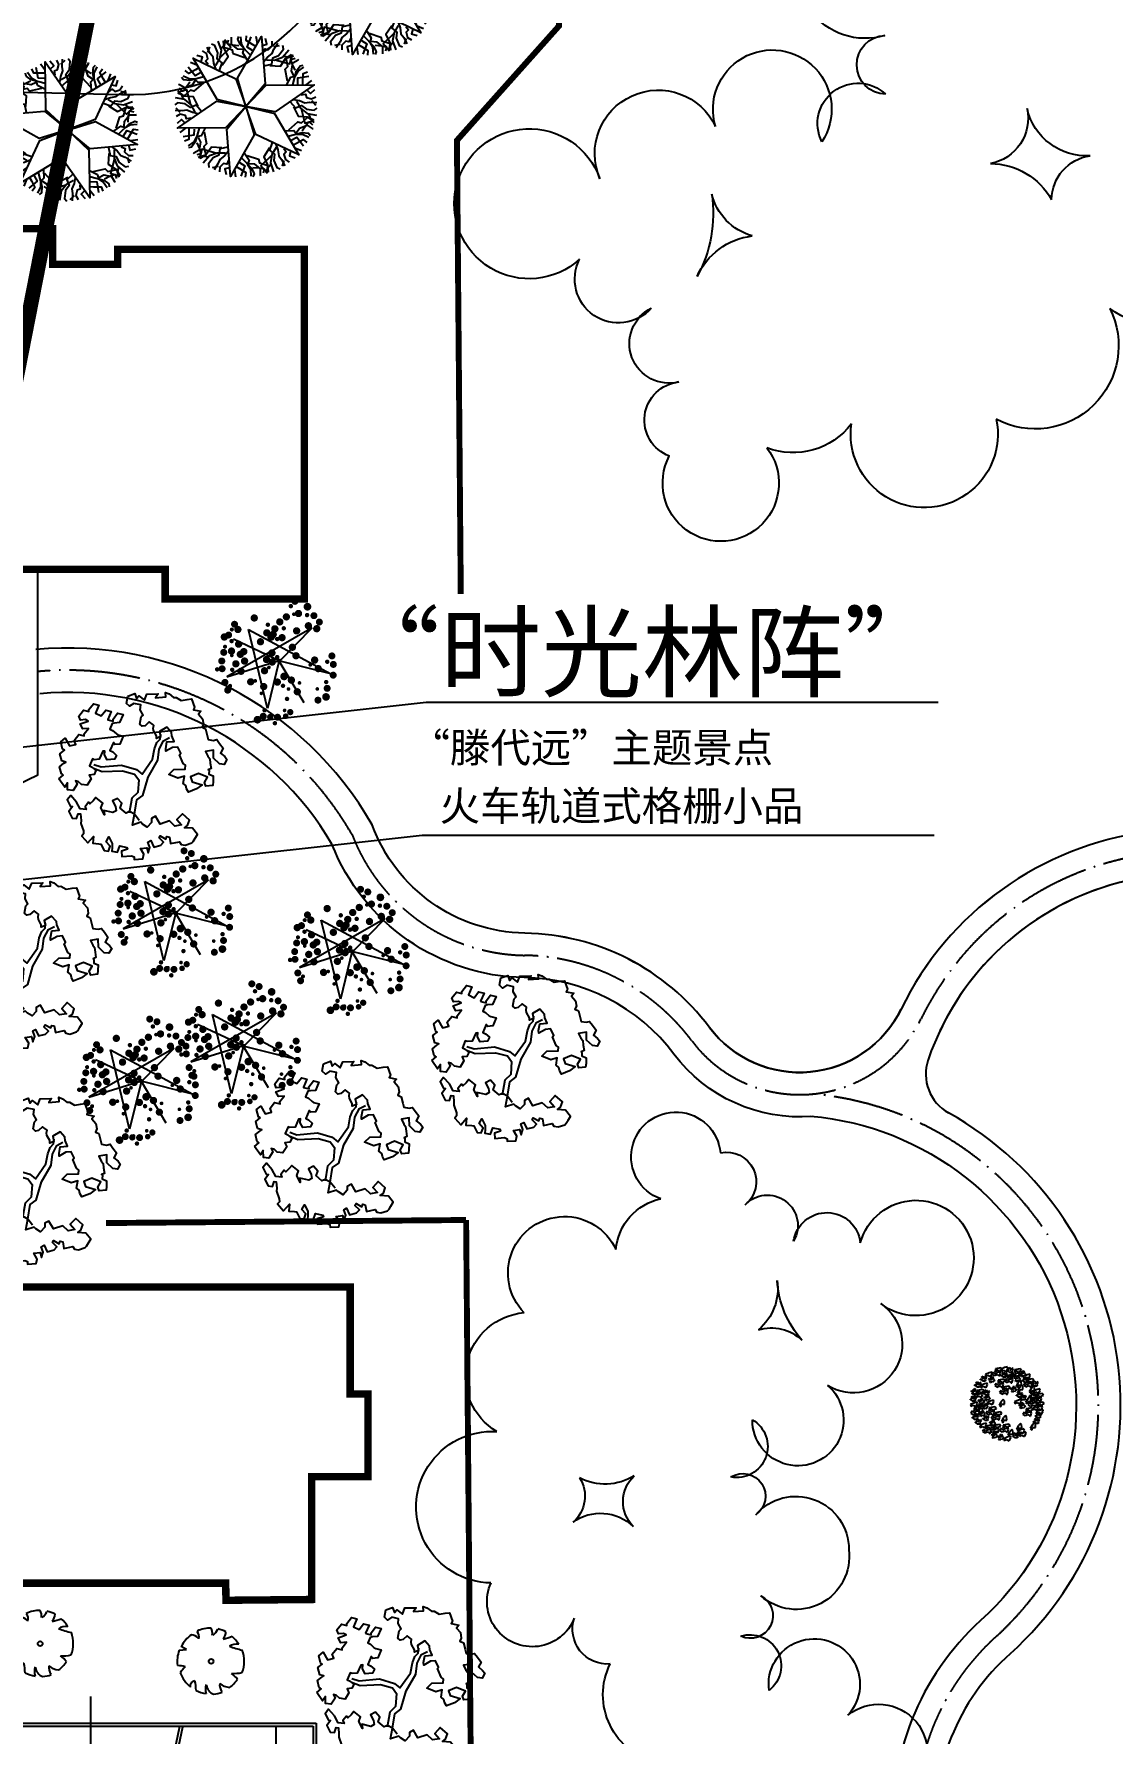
# Model space of a CAD drawing. Extents: x 302512 to 1034855, y -184136 to 410364.
# Drawn here: x 575921 to 612315, y 245427 to 302794 of the extents above; entities that cross this region are included whole.
import ezdxf

# ---------------------------------------------------------------- set-up
doc = ezdxf.new("R2010")
doc.units = 0
doc.header["$MEASUREMENT"] = 0
for name, pattern in [('ACAD_ISO04W100', [30.5, 24, -3, 0.5, -3]), ('DASH', [0.35, 0.25, -0.1]), ('DASHED2', [0.375, 0.25, -0.125])]:
    doc.linetypes.add(name, pattern=pattern)
for name, color, linetype in [('DOTE', 1, 'Continuous'), ('F', 5, 'Continuous'), ('GREEN', 3, 'Continuous'), ('LAYER3', 251, 'Continuous'), ('OUTLINE', 7, 'Continuous'), ('PUB_TEXT', 7, 'Continuous'), ('shu', 74, 'Continuous'), ('WALL1', 2, 'Continuous'), ('WINDOW', 2, 'Continuous'), ('WZ', 2, 'Continuous'), ('树', 80, 'Continuous'), ('环境', 8, 'Continuous'), ('红线', 20, 'Continuous'), ('绿化', 97, 'Continuous'), ('绿地', 3, 'Continuous'), ('道路线', 161, 'Continuous'), ('铺地', 8, 'Continuous')]:
    doc.layers.add(name, color=color, linetype=linetype)
doc.styles.add('-黑体', font='', dxfattribs={"width": 0.8})
doc.styles.add('2', font='simplex.shx', dxfattribs={"width": 0.7, "height": 1.2})
doc.styles.add('DIM_FONT', font='SIMPLEX.shx', dxfattribs={"width": 0.8})
doc.styles.add('P5', font='', dxfattribs={"width": 0.8, "height": 4})
doc.styles.get('-黑体').set_extended_font_data('黑体')
doc.styles.get('P5').set_extended_font_data('FangSong_GB2312')

# ---------------------------------------------------------------- blocks, each defined once
blk = doc.blocks.new('Plant126')
for points in [[(-92, 2101), (-223, 2145), (-469, 2231), (-483, 2390)], [(25, -10), (-469, 887), (23, 2477), (501, 901), (25, -10)], [(-179, 1942), (-382, 2015), (-324, 2390)], [(-63, 2217), (-150, 2448)], [(125, 2188), (269, 2260), (182, 2448)], [(211, 1942), (240, 2087), (356, 2087), (457, 2246), (428, 2405)], [(284, 1639), (385, 1827), (515, 1986), (544, 2145), (631, 2376)], [(-1139, 1013), (-1109, 1296), (-1304, 1392), (-1330, 1607), (-1485, 1830), (-1607, 1851)], [(-1305, 1159), (-1218, 1426), (-1233, 1718), (-1404, 2001)], [(-1256, 1765), (-1174, 1935), (-1174, 2052)], [(-1088, 1217), (-957, 1559), (-1150, 1804), (-1226, 2048)], [(-1223, 1445), (-931, 1894), (-1068, 1974), (-1066, 2123)], [(-671, 2000), (-888, 1971), (-1062, 1971), (-1206, 2087)], [(-382, 1639), (-801, 1682), (-859, 1798), (-1163, 1827), (-1163, 2101)], [(-497, 1899), (-686, 1870), (-931, 2000), (-975, 2202), (-989, 2231)], [(-208, 1769), (-628, 2043), (-758, 2217), (-743, 2318)], [(-280, 1581), (-483, 1783), (-469, 1942), (-599, 2087), (-671, 2318)], [(327, 1509), (587, 1624), (573, 1841), (747, 1971), (862, 2217), (819, 2333)], [(371, 1725), (645, 1783), (891, 1942), (1050, 2231)], [(515, 2231), (703, 2318)], [(530, 1566), (891, 1624), (1007, 1913), (1181, 2101)], [(660, 1798), (1195, 1769), (1195, 1928), (1325, 2000)], [(920, 1986), (1108, 2000), (1210, 2058)], [(1248, 1165), (1076, 1550), (1147, 1658), (1020, 1936), (1258, 2073)], [(1416, 1597), (1283, 1770), (1196, 1921), (1224, 2104)], [(1416, 1396), (1296, 1544), (1286, 1822), (1440, 1961), (1458, 1988)], [(1447, 1080), (1476, 1581), (1561, 1780), (1656, 1818)], [(24, -8), (-999, 13), (-2130, 1234), (-527, 859), (24, -8)], [(-1829, 1177), (-1819, 1338), (-2025, 1357)], [(-1573, 1129), (-1684, 1227), (-1626, 1327), (-1713, 1494), (-1865, 1549)], [(-1274, 1040), (-1386, 1222), (-1458, 1414), (-1582, 1519), (-1739, 1709)], [(-1671, 1537), (-1652, 1743)], [(24, -11), (554, 865), (2177, 1234), (1051, 33), (24, -11)], [(1249, 1049), (1323, 1325), (1468, 1392), (1528, 1577), (1692, 1756)], [(1612, 1142), (1574, 1353), (1928, 1491)], [(1793, 1146), (1766, 1281), (1718, 1537), (1848, 1629)], [(1908, 1179), (2065, 1370)], [(-1632, 679), (-2080, 453), (-2295, 427), (-2376, 490)], [(-1862, 946), (-1965, 855), (-2163, 685), (-2308, 752)], [(-1768, 791), (-1932, 652), (-2229, 890)], [(-1948, 1029), (-2192, 1069)], [(1581, 589), (1794, 595), (1997, 562), (2149, 617), (2393, 657)], [(1807, 804), (1947, 851), (2005, 751), (2193, 742), (2317, 847)], [(1977, 1002), (2112, 913), (2231, 1082)], [(2210, 685), (2379, 566)], [(-1890, 494), (-1959, 316), (-2194, 169), (-2391, 232), (-2424, 234)], [(-2064, 394), (-2148, 192), (-2234, 41), (-2407, -26)], [(-1606, 464), (-1854, 122), (-1983, 130), (-2160, -119), (-2398, 19)], [(-1860, -362), (-2102, 116), (-2240, 37), (-2368, 113)], [(-1506, 523), (-1782, 448), (-1913, 541), (-2103, 500), (-2339, 553)], [(1490, 487), (1720, 319), (1901, 440), (2100, 355), (2371, 377), (2449, 473)], [(1641, 340), (1872, 56), (2180, 100), (2430, 44)], [(1653, -483), (1900, -141), (2029, -149), (2206, 100), (2444, -37)], [(1699, 557), (1887, 348), (2147, 215), (2477, 222)], [(1907, 343), (2149, -135), (2287, -56), (2415, -132)], [(2111, -413), (2194, -210), (2281, -60), (2453, 7)], [(2199, 211), (2306, 56), (2407, -3)], [(-1653, -576), (-1840, -367), (-2101, -233), (-2431, -240)], [(-1443, -505), (-1673, -338), (-1854, -458), (-2053, -373), (-2324, -396), (-2403, -491)], [(-1594, -359), (-1825, -74), (-2134, -119), (-2383, -62)], [(-2153, -230), (-2259, -74), (-2360, -16)], [(-1534, -608), (-1747, -614), (-1950, -581), (-2102, -635), (-2346, -676)], [(-2163, -704), (-2332, -584)], [(23, -8), (-507, -883), (-2130, -1253), (-1004, -51), (23, -8)], [(22, -9), (515, -906), (23, -2496), (-454, -920), (22, -9)], [(22, -10), (1045, -32), (2177, -1253), (573, -878), (22, -10)], [(1552, -541), (1829, -467), (1959, -559), (2150, -519), (2386, -572)], [(1679, -698), (2127, -472), (2342, -446), (2422, -509)], [(1936, -512), (2005, -335), (2241, -187), (2438, -251), (2470, -253)], [(-1761, -822), (-1900, -869), (-1958, -769), (-2147, -761), (-2270, -866)], [(-1930, -1020), (-2065, -931), (-2185, -1100)], [(-1566, -1161), (-1527, -1372), (-1881, -1510)], [(-1747, -1165), (-1719, -1299), (-1671, -1556), (-1802, -1648)], [(-1202, -1068), (-1276, -1344), (-1421, -1411), (-1481, -1596), (-1645, -1774)], [(-1401, -1099), (-1429, -1599), (-1514, -1799), (-1609, -1837)], [(1186, -1031), (1156, -1315), (1351, -1411), (1377, -1626), (1532, -1849), (1654, -1869)], [(1352, -1177), (1265, -1444), (1279, -1737), (1450, -2019)], [(1320, -1059), (1432, -1241), (1505, -1433), (1628, -1537), (1785, -1728)], [(1619, -1148), (1730, -1245), (1672, -1346), (1759, -1513), (1912, -1567)], [(1815, -810), (1979, -670), (2275, -909)], [(1909, -964), (2012, -873), (2210, -704), (2355, -771)], [(1995, -1047), (2238, -1088)], [(-1861, -1198), (-2018, -1388)], [(-1369, -1414), (-1250, -1563), (-1240, -1841), (-1393, -1980), (-1411, -2007)], [(-1370, -1615), (-1236, -1789), (-1149, -1939), (-1177, -2122)], [(-1201, -1184), (-1029, -1569), (-1100, -1677), (-974, -1955), (-1211, -2092)], [(-483, -1585), (-845, -1643), (-960, -1932), (-1134, -2120)], [(-324, -1744), (-599, -1802), (-845, -1961), (-1004, -2250)], [(-280, -1527), (-541, -1643), (-526, -1860), (-700, -1990), (-816, -2236), (-772, -2351)], [(-237, -1657), (-338, -1845), (-469, -2004), (-497, -2163), (-584, -2395)], [(327, -1600), (530, -1802), (515, -1961), (645, -2105), (718, -2337)], [(428, -1657), (848, -1701), (906, -1816), (1210, -1845), (1210, -2120)], [(1270, -1464), (977, -1913), (1115, -1993), (1113, -2142)], [(1135, -1236), (1004, -1578), (1197, -1823), (1273, -2067)], [(1718, -1556), (1699, -1762)], [(1876, -1196), (1866, -1357), (2072, -1376)], [(-613, -1816), (-1148, -1787), (-1148, -1946), (-1279, -2019)], [(-874, -2004), (-1062, -2019), (-1163, -2077)], [(-469, -2250), (-657, -2337)], [(-165, -1961), (-194, -2105), (-309, -2105), (-411, -2265), (-382, -2424)], [(-78, -2207), (-223, -2279), (-136, -2467)], [(110, -2236), (197, -2467)], [(139, -2120), (269, -2163), (515, -2250), (530, -2409)], [(226, -1961), (428, -2033), (371, -2409)], [(255, -1787), (674, -2062), (804, -2236), (790, -2337)], [(544, -1918), (732, -1889), (978, -2019), (1021, -2221), (1036, -2250)], [(718, -2019), (935, -1990), (1108, -1990), (1253, -2105)], [(1303, -1784), (1221, -1954), (1221, -2070)]]:
    blk.add_lwpolyline(points)
blk = doc.blocks.new('M_J1ILU')
for p, q in [((-12057, 6273), (-14007, 6273)), ((12043, 6273), (13993, 6273)), ((-8545, 1893), (-14007, 3023)), ((-7775, 1822), (-13987, 3121)), ((7760, 1822), (13972, 3121)), ((8530, 1893), (13993, 3023)), ((-8545, -1846), (-14007, -2977)), ((-7775, -1775), (-13987, -3074)), ((7760, -1775), (13972, -3074)), ((8530, -1846), (13993, -2977)), ((-12057, -6227), (-14007, -6227)), ((12043, -6227), (13993, -6227))]:
    blk.add_line(p, q)
for radius in [1900, 1800]:
    blk.add_circle((-7, 23), radius)
for centre, radius, start, end in [((-12057, 23), 6250, 270, 90), ((12043, 23), 6250, 90, 270), ((-8207, 23), 1850, 100.22842, 125.27022), ((-8207, 23), 1750, 91.59175, 125.16318), ((-8207, 23), 1750, 271.59175, 88.40825), ((-8206, 24), 1849, 288.3314, 79.94984), ((8191, 24), 1849, 100.05016, 251.6686), ((8193, 23), 1750, 91.59175, 268.40825), ((8193, 23), 1750, 54.83682, 88.40825), ((8193, 23), 1850, 54.72978, 79.77158), ((-8207, 23), 1850, 126.81895, 151.86075), ((-8207, 23), 1750, 126.82803, 151.84807), ((8193, 23), 1750, 28.15193, 53.17197), ((8193, 23), 1850, 28.13925, 53.18105), ((-8207, 23), 1850, 153.40947, 179.08169), ((-8207, 23), 1750, 153.35711, 179.02555), ((8193, 23), 1750, 0.97445, 26.64289), ((8193, 23), 1850, 0.91831, 26.59053), ((-8207, 23), 1850, 180.63028, 204.95706), ((-8207, 23), 1750, 180.65761, 204.81547), ((8193, 23), 1750, 335.18453, 359.34239), ((8193, 23), 1850, 335.04294, 359.36972), ((-8207, 23), 1850, 206.50578, 231.40344), ((-8207, 23), 1750, 206.46263, 231.33819), ((8193, 23), 1750, 308.66181, 333.53737), ((8193, 23), 1850, 308.59656, 333.49422), ((-8207, 23), 1850, 232.95217, 259.77158), ((-8207, 23), 1750, 232.97527, 268.40825), ((8193, 23), 1750, 271.59175, 307.02473), ((8193, 23), 1850, 280.22842, 307.04783)]:
    blk.add_arc(centre, radius, start, end)
at = {"layer": 'DOTE'}
blk.add_line((-15007, 23), (14993, 23), dxfattribs=at)
at = {"layer": 'OUTLINE'}
for p, q in [((-14107, 7623), (14093, 7623)), ((-14107, -7577), (-14107, 7623)), ((-14007, 7523), (13993, 7523)), ((-14007, -7477), (-14007, 7523)), ((13993, 7523), (13993, -7477)), ((14093, 7623), (14093, -7577)), ((14093, -7577), (-14107, -7577)), ((13993, -7477), (-14007, -7477))]:
    blk.add_line(p, q, dxfattribs=at)
at = {"layer": 'WALL1'}
for p, q in [((-8257, 1773), (-8257, -1726)), ((-8157, 1773), (-8157, -1726)), ((-57, -1777), (-57, 1821)), ((43, -1777), (43, 1821)), ((8143, 1773), (8143, -1726)), ((8243, 1773), (8243, -1726)), ((-9316, 1504), (-9256, 1424)), ((-9276, 1534), (-9215, 1454)), ((9261, 1534), (9200, 1454)), ((9301, 1504), (9242, 1424)), ((-9862, 852), (-9772, 808)), ((-9839, 896), (-9750, 849)), ((9825, 896), (9736, 849)), ((9847, 852), (9757, 808)), ((-10057, 53), (-9957, 53)), ((-10057, 3), (-9957, 3)), ((10043, 53), (9942, 53)), ((10043, 3), (9943, 3)), ((-9885, -757), (-9796, -711)), ((-9863, -802), (-9774, -756)), ((9848, -802), (9759, -756)), ((9871, -757), (9781, -711)), ((-9362, -1423), (-9301, -1343)), ((-9322, -1453), (-9262, -1373)), ((-9322, -1453), (-9261, -1374)), ((9307, -1453), (9246, -1374)), ((9307, -1453), (9247, -1373)), ((9347, -1423), (9286, -1343))]:
    blk.add_line(p, q, dxfattribs=at)
at = {"width": 0.8, "flags": 9}
for tag in ['XSIZE', 'YSIZE']:
    blk.add_attdef(tag, (0, 0), '', height=0.5, dxfattribs=at)
blk = doc.blocks.new('M_F13')
for p, q in [((-515, 179), (-397, 193)), ((-484, 239), (-484, 239)), ((-397, 193), (-484, 239))]:
    blk.add_line(p, q)
blk.add_circle((-3, 3), 38.2)
for centre, radius, start, end in [((-8, 3), 527, 126.0751, 153.6245), ((-356, 208), 224, 48.5203, 80.5151), ((-8, 3), 532, 89.3321, 114.3856), ((-325, 399), 130, 343.6555, 39.76), ((-175, 449), 193, 352.0775, 26.6128), ((-85, 589), 202, 304.1868, 338.5411), ((-8, 3), 531, 62.8767, 77.7021), ((80, 476), 154, 315.8454, 359.7651), ((-244, 1929), 1632, 285.4397, 290.7099), ((412, 44), 234, 83.5323, 121.6544), ((-8, 3), 523, 31.4098, 49.4752), ((-8, 3), 537, 160.8426, 187.275), ((959, 2091), 1965, 250.0865, 256.3451), ((-8, 3), 534, 340.3307, 19.43), ((-610, -942), 880, 77.3728, 85.4649), ((-5, -500), 587, 134.7782, 147.3315), ((-8, 3), 524, 200.8103, 231.4392), ((358, 465), 656, 266.7455, 282.0146), ((0, -631), 545, 39.6536, 53.993), ((-251, -396), 87.2, 97.741, 188.8107), ((-1350, -519), 1108, 2.9465, 10.9238), ((-8, 3), 522, 243.1498, 261.8356), ((125, -442), 220, 160.6009, 199.3991), ((100, -357), 178, 186.1912, 248.4952), ((-8, 3), 527, 274.7236, 290.3277), ((296, -376), 163, 170.6314, 220.6278), ((325, -118), 300, 230.4582, 263.1093), ((-8, 3), 514, 305.394, 326.2464)]:
    blk.add_arc(centre, radius, start, end)
at = {"width": 0.8, "flags": 9}
for tag, p in [('XSIZE', (-62, 12)), ('YSIZE', (9, 6))]:
    blk.add_attdef(tag, p, '', height=0.2, dxfattribs=at)
blk = doc.blocks.new('_F1IRU')
at = {"layer": '绿化'}
for points in [[(-1.765, 0.287), (-1.657, 0.342), (-1.675, 0.366), (-1.689, 0.374), (-1.694, 0.532), (-1.586, 0.586), (-1.539, 0.601), (-1.619, 0.646), (-1.625, 0.804), (-1.517, 0.858), (-1.548, 0.89), (-1.554, 1.048), (-1.446, 1.103), (-1.391, 0.923), (-1.252, 0.926), (-1.265, 1.017), (-1.143, 1.117), (-1.034, 1.064), (-1.027, 1.109), (-0.912, 1.203), (-1.032, 1.219), (-1.067, 1.335), (-0.881, 1.359), (-0.933, 1.4), (-1.042, 1.414), (-1.054, 1.505), (-0.932, 1.605), (-0.824, 1.552), (-0.817, 1.597), (-0.695, 1.697), (-0.586, 1.644), (-0.696, 1.492), (-0.589, 1.409), (-0.467, 1.509), (-0.358, 1.456), (-0.468, 1.304), (-0.468, 1.296), (-0.359, 1.243), (-0.353, 1.287), (-0.231, 1.387), (-0.122, 1.334), (-0.232, 1.182), (-0.34, 1.196), (-0.393, 1.196), (-0.469, 1.09), (-0.417, 1.049), (-0.353, 0.96), (-0.327, 0.937), (-0.218, 0.884), (-0.328, 0.731), (-0.437, 0.746), (-0.456, 0.792), (-0.565, 0.639), (-0.513, 0.598), (-0.449, 0.509), (-0.507, 0.438), (-0.664, 0.459), (-0.699, 0.574), (-0.674, 0.654), (-0.718, 0.658), (-0.827, 0.506), (-0.936, 0.52), (-0.971, 0.545), (-1.065, 0.414), (-1.012, 0.373), (-0.949, 0.284), (-1.007, 0.213), (-1.112, 0.223), (-1.091, 0.133), (-1.202, 0.021), (-1.316, 0.063), (-1.364, 0.131), (-1.425, 0.166), (-1.406, 0.086), (-1.517, -0.025), (-1.631, 0.016), (-1.602, 0.162), (-1.679, 0.084)], [(-0.002, 1.553), (0.059, 1.699), (0.217, 1.721), (0.229, 1.608), (0.295, 1.653), (0.391, 1.536), (0.47, 1.652), (0.707, 1.606), (0.631, 1.538), (0.851, 1.509), (0.863, 1.6), (0.933, 1.555), (1.01, 1.461), (1.067, 1.45), (1.16, 1.363), (1.292, 1.358), (1.384, 1.347), (1.409, 1.157), (1.37, 1.111), (1.519, 1.045), (1.456, 0.995), (1.521, 0.88), (1.514, 0.763), (1.471, 0.705), (1.537, 0.655), (1.542, 0.51), (1.542, 0.421), (1.646, 0.38), (1.722, 0.38), (1.764, 0.287), (1.817, 0.17), (1.738, 0.079), (1.812, -0.011), (1.845, -0.083), (1.765, -0.174), (1.67, -0.14), (1.571, 0.004), (1.606, 0.172), (1.436, 0.182), (1.462, 0.07), (1.462, 0.07), (1.49, 0.01), (1.479, -0.086), (1.479, -0.086), (1.472, -0.203), (1.406, -0.217), (1.419, -0.233), (1.4, -0.307), (1.484, -0.366), (1.454, -0.484), (1.428, -0.56), (1.282, -0.545), (1.269, -0.461), (1.357, -0.365), (1.188, -0.248), (1.004, -0.282), (1.017, -0.39), (1.213, -0.499), (1.074, -0.562), (0.889, -0.591), (0.865, -0.51), (0.866, -0.442), (0.819, -0.383), (0.877, -0.236), (0.734, -0.248), (0.559, -0.129), (0.689, -0.048), (0.926, -0.093), (0.926, -0.093), (0.951, -0.015), (0.91, 0.034), (0.873, 0.232), (0.906, 0.259), (0.871, 0.403), (0.76, 0.418), (0.602, 0.368), (0.612, 0.422), (0.669, 0.559), (0.826, 0.537), (0.802, 0.663), (0.811, 0.736), (0.733, 0.87), (0.56, 0.812), (0.561, 0.699), (0.466, 0.681), (0.479, 0.734), (0.441, 0.857), (0.447, 0.91), (0.468, 0.967), (0.451, 0.987), (0.392, 1.059), (0.287, 1), (0.221, 1.001), (0.182, 1.055), (0.243, 1.201), (0.295, 1.231), (0.257, 1.355), (0.29, 1.457), (0.155, 1.517), (0.052, 1.478)], [(-1.5, -0.284), (-1.592, -0.12), (-1.686, -0.196), (-1.647, -0.349), (-1.603, -0.363), (-1.703, -0.45), (-1.664, -0.603), (-1.576, -0.631), (-1.517, -0.538), (-1.472, -0.552), (-1.491, -0.69), (-1.508, -0.752), (-1.489, -0.922), (-1.498, -0.985), (-1.545, -1.023), (-1.452, -1.193), (-1.452, -1.193), (-1.3, -1.081), (-1.346, -1.223), (-1.227, -1.26), (-1.186, -1.276), (-1.147, -1.429), (-1.059, -1.457), (-1, -1.364), (-1.063, -1.252), (-0.985, -1.164), (-0.946, -1.317), (-0.965, -1.41), (-0.987, -1.478), (-0.875, -1.524), (-0.795, -1.4), (-0.652, -1.466), (-0.648, -1.506), (-0.785, -1.519), (-0.802, -1.634), (-0.598, -1.662), (-0.544, -1.696), (-0.553, -1.75), (-0.372, -1.78), (-0.328, -1.688), (-0.376, -1.553), (-0.376, -1.553), (-0.241, -1.564), (-0.236, -1.678), (-0.172, -1.575), (-0.188, -1.45), (-0.121, -1.432), (-0.09, -1.582), (0.066, -1.574), (0.14, -1.525), (0.065, -1.413), (0.097, -1.377), (0.203, -1.471), (0.234, -1.42), (0.284, -1.444), (0.28, -1.588), (0.471, -1.587), (0.494, -1.651), (0.575, -1.685), (0.727, -1.67), (0.764, -1.646), (0.816, -1.587), (0.884, -1.52), (0.81, -1.368), (0.643, -1.317), (0.719, -1.283), (0.783, -1.181), (0.662, -1.015), (0.523, -1.113), (0.595, -1.245), (0.446, -1.238), (0.357, -1.107), (0.147, -1.129), (0.091, -0.946), (-0.007, -0.975), (-0.026, -1.056), (-0.134, -1.133), (-0.217, -1.05), (-0.248, -1.004), (-0.434, -1.022), (-0.342, -0.807), (-0.434, -0.728), (-0.512, -0.743), (-0.613, -0.611), (-0.554, -0.519), (-0.622, -0.396), (-0.741, -0.427), (-0.707, -0.558), (-0.71, -0.647), (-0.787, -0.67), (-0.964, -0.587), (-0.974, -0.679), (-1.016, -0.517), (-0.957, -0.425), (-1.073, -0.281), (-1.143, -0.337), (-1.228, -0.385), (-1.25, -0.345), (-1.344, -0.422), (-1.332, -0.485), (-1.456, -0.443)]]:
    blk.add_lwpolyline(points, close=True, dxfattribs=at)
for points in [[(-0.963, 0.421), (-0.824, 0.338), (-0.386, 0.282), (-0.096, 0.122), (0, 0), (0.289, 0.263), (0.377, 0.469), (0.456, 0.591), (0.543, 0.648), (0.576, 0.745)], [(-0.272, -0.958), (-0.342, -0.807), (-0.228, -0.516), (-0.079, -0.451), (0.115, -0.092), (0.394, 0.216), (0.473, 0.441), (0.605, 0.601), (0.744, 0.638)], [(-0.99, 0.347), (-0.824, 0.235), (-0.394, 0.159), (-0.158, 0.037), (-0.096, -0.103), (-0.175, -0.366), (-0.324, -0.46), (-0.447, -0.761)]]:
    blk.add_lwpolyline(points, dxfattribs=at)
at = {"style": '2', "width": 0.7, "flags": 9}
for tag in ['YSIZE', 'XSIZE']:
    blk.add_attdef(tag, (0, 0), '', height=1.2, rotation=0.5, dxfattribs=at)
blk = doc.blocks.new('_F10BZJ')
at = {"layer": '铺地', "xscale": 1.0935, "yscale": 1.0935, "zscale": 1.0935}
blk.add_blockref('_F1IRU', (0, 0), dxfattribs=at)
at = {"style": 'DIM_FONT', "width": 0.8, "flags": 9}
for tag in ['YSIZE', 'XSIZE']:
    blk.add_attdef(tag, (0, 0), '', height=0.5, dxfattribs=at)
blk = doc.blocks.new('_F10EZC')
at = {"layer": 'LAYER3', "xscale": 1000, "yscale": 1000, "zscale": 1000, "rotation": 8.124167206954386}
blk.add_blockref('_F10BZJ', (0, 0), dxfattribs=at)
at = {"style": 'P5', "width": 0.8, "flags": 9}
for tag in ['XSIZE', 'YSIZE']:
    blk.add_attdef(tag, (0, 0), '', height=4, rotation=331.3521, dxfattribs=at)
blk = doc.blocks.new('Plant22')
for p, q in [((-1850, -843), (452, 1797)), ((-254, 2085), (138, -85)), ((452, 1797), (949, -2202)), ((-1745, 1379), (138, -58)), ((2100, -398), (-1745, 1379)), ((138, -58), (-1850, -843)), ((112, -58), (-725, -1966)), ((949, -2202), (112, -58)), ((138, -85), (2100, -398))]:
    blk.add_line(p, q)
for points in [[(-1040, 2089, 150, 150, 1), (-890, 2089, 150, 150, 1)], [(-778, 2184, 87.5, 87.5, 1), (-691, 2184, 87.5, 87.5, 1)], [(-490, 2451, 157, 157, 1), (-332, 2451, 157, 157, 1)], [(-311, 2351, 150, 150, 1), (-161, 2351, 150, 150, 1)], [(-6, 2374, 87.5, 87.5, 1), (81, 2374, 87.5, 87.5, 1)], [(112, 2163, 157, 157, 1), (269, 2163, 157, 157, 1)], [(214, 2410, 150, 150, 1), (364, 2410, 150, 150, 1)], [(-1771, 1897, 94.5, 94.5, 1), (-1676, 1897, 94.5, 94.5, 1)], [(-1653, 1739, 150, 150, 1), (-1503, 1739, 150, 150, 1)], [(-1391, 1943, 150, 150, 1), (-1241, 1943, 150, 150, 1)], [(-1144, 1379, 157, 157, 1), (-986, 1379, 157, 157, 1)], [(-911, 1731, 78.7, 78.7, 1), (-832, 1731, 78.7, 78.7, 1)], [(-804, 1850, 157, 157, 1), (-646, 1850, 157, 157, 1)], [(-699, 1458, 157, 157, 1), (-542, 1458, 157, 157, 1)], [(-516, 1405, 157, 157, 1), (-359, 1405, 157, 157, 1)], [(-421, 2095, 94.5, 94.5, 1), (-326, 2095, 94.5, 94.5, 1)], [(-385, 1771, 157, 157, 1), (-228, 1771, 157, 157, 1)], [(923, 1876, 157, 157, 1), (1080, 1876, 157, 157, 1)], [(-2266, 1010, 150, 150, 1), (-2116, 1010, 150, 150, 1)], [(-2062, 1302, 150, 150, 1), (-1912, 1302, 150, 150, 1)], [(-2024, 1034, 87.5, 87.5, 1), (-1937, 1034, 87.5, 87.5, 1)], [(-1411, 1357, 94.5, 94.5, 1), (-1316, 1357, 94.5, 94.5, 1)], [(-1274, 1013, 157, 157, 1), (-1117, 1013, 157, 157, 1)], [(-830, 1144, 157, 157, 1), (-672, 1144, 157, 157, 1)], [(243, 1066, 157, 157, 1), (400, 1066, 157, 157, 1)], [(674, 813, 165, 165, 1), (839, 813, 165, 165, 1)], [(713, 1066, 157, 157, 1), (871, 1066, 157, 157, 1)], [(818, 804, 157, 157, 1), (975, 804, 157, 157, 1)], [(1053, 883, 157, 157, 1), (1211, 883, 157, 157, 1)], [(1055, 1231, 94.5, 94.5, 1), (1150, 1231, 94.5, 94.5, 1)], [(1420, 883, 157, 157, 1), (1577, 883, 157, 157, 1)], [(1760, 778, 157, 157, 1), (1917, 778, 157, 157, 1)], [(2279, 890, 94.5, 94.5, 1), (2374, 890, 94.5, 94.5, 1)], [(2432, 1185, 150, 150, 1), (2582, 1185, 150, 150, 1)], [(2520, 864, 150, 150, 1), (2670, 864, 150, 150, 1)], [(-1405, 412, 157, 157, 1), (-1248, 412, 157, 157, 1)], [(-1217, 274, 78.7, 78.7, 1), (-1138, 274, 78.7, 78.7, 1)], [(-673, 203, 157, 157, 1), (-515, 203, 157, 157, 1)], [(-407, 130, 78.7, 78.7, 1), (-328, 130, 78.7, 78.7, 1)], [(-228, 412, 157, 157, 1), (-71, 412, 157, 157, 1)], [(-176, 151, 157, 157, 1), (-19, 151, 157, 157, 1)], [(66, -70, 100, 100, 1), (166, -70, 100, 100, 1)], [(138, 386, 157, 157, 1), (295, 386, 157, 157, 1)], [(155, 98, 94.5, 94.5, 1), (250, 98, 94.5, 94.5, 1)], [(785, 548, 94.5, 94.5, 1), (880, 548, 94.5, 94.5, 1)], [(923, 412, 157, 157, 1), (1080, 412, 157, 157, 1)], [(1325, 584, 94.5, 94.5, 1), (1420, 584, 94.5, 94.5, 1)], [(1524, 72, 157, 157, 1), (1682, 72, 157, 157, 1)], [(2078, 580, 78.7, 78.7, 1), (2156, 580, 78.7, 78.7, 1)], [(2178, 438, 157, 157, 1), (2335, 438, 157, 157, 1)], [(2369, 98, 94.5, 94.5, 1), (2464, 98, 94.5, 94.5, 1)], [(2636, 291, 165, 165, 1), (2801, 291, 165, 165, 1)], [(-2566, -770, 165, 165, 1), (-2401, -770, 165, 165, 1)], [(-2023, -783, 94.5, 94.5, 1), (-1928, -783, 94.5, 94.5, 1)], [(-1505, -248, 78.7, 78.7, 1), (-1426, -248, 78.7, 78.7, 1)], [(-1248, -163, 157, 157, 1), (-1091, -163, 157, 157, 1)], [(-751, -529, 157, 157, 1), (-594, -529, 157, 157, 1)], [(-709, -819, 94.5, 94.5, 1), (-614, -819, 94.5, 94.5, 1)], [(-388, -626, 165, 165, 1), (-223, -626, 165, 165, 1)], [(635, -529, 157, 157, 1), (792, -529, 157, 157, 1)], [(844, -189, 157, 157, 1), (1002, -189, 157, 157, 1)], [(1995, -215, 157, 157, 1), (2152, -215, 157, 157, 1)], [(2100, -581, 157, 157, 1), (2257, -581, 157, 157, 1)], [(2403, -507, 150, 150, 1), (2553, -507, 150, 150, 1)], [(2491, -157, 150, 150, 1), (2641, -157, 150, 150, 1)], [(2486, -117, 87.5, 87.5, 1), (2573, -117, 87.5, 87.5, 1)], [(-2295, -886, 150, 150, 1), (-2145, -886, 150, 150, 1)], [(-2241, -902, 87.5, 87.5, 1), (-2154, -902, 87.5, 87.5, 1)], [(-2221, -1467, 94.5, 94.5, 1), (-2126, -1467, 94.5, 94.5, 1)], [(-2141, -1149, 135, 135, 1), (-2006, -1149, 135, 135, 1)], [(-2029, -1159, 78.8, 78.8, 1), (-1950, -1159, 78.8, 78.8, 1)], [(-1974, -1411, 150, 150, 1), (-1824, -1411, 150, 150, 1)], [(-1523, -1489, 78.7, 78.7, 1), (-1444, -1489, 78.7, 78.7, 1)], [(-1069, -1287, 94.5, 94.5, 1), (-974, -1287, 94.5, 94.5, 1)], [(-677, -1093, 78.7, 78.7, 1), (-598, -1093, 78.7, 78.7, 1)], [(-594, -1470, 157, 157, 1), (-437, -1470, 157, 157, 1)], [(-333, -973, 157, 157, 1), (-175, -973, 157, 157, 1)], [(-191, -1327, 78.7, 78.7, 1), (-112, -1327, 78.7, 78.7, 1)], [(709, -1255, 78.7, 78.7, 1), (788, -1255, 78.7, 78.7, 1)], [(949, -1287, 157, 157, 1), (1106, -1287, 157, 157, 1)], [(-1722, -1671, 120, 120, 1), (-1602, -1671, 120, 120, 1)], [(-1470, -1730, 135, 135, 1), (-1335, -1730, 135, 135, 1)], [(43, -2100, 78.7, 78.7, 1), (122, -2100, 78.7, 78.7, 1)], [(497, -2240, 94.5, 94.5, 1), (592, -2240, 94.5, 94.5, 1)], [(739, -1627, 157, 157, 1), (897, -1627, 157, 157, 1)], [(886, -2315, 150, 150, 1), (1036, -2315, 150, 150, 1)], [(1235, -1772, 94.5, 94.5, 1), (1330, -1772, 94.5, 94.5, 1)], [(1265, -2052, 150, 150, 1), (1415, -2052, 150, 150, 1)], [(1528, -1790, 150, 150, 1), (1678, -1790, 150, 150, 1)], [(-369, -2402, 150, 150, 1), (-219, -2402, 150, 150, 1)], [(-64, -2605, 165, 165, 1), (101, -2605, 165, 165, 1)], [(273, -2431, 150, 150, 1), (423, -2431, 150, 150, 1)]]:
    blk.add_lwpolyline(points, format="xyseb", close=True)
blk = doc.blocks.new('BRANCHO2', base_point=(16.83, 36.07))
for p, q in [((16.783, 36.097), (16.824, 36.101)), ((16.786, 36.072), (16.783, 36.097)), ((16.824, 36.041), (16.786, 36.072)), ((16.824, 36.101), (16.887, 36.094)), ((16.853, 36.073), (16.824, 36.041)), ((16.889, 36.062), (16.853, 36.073)), ((16.887, 36.094), (16.889, 36.062))]:
    blk.add_line(p, q)
blk = doc.blocks.new('BRANCHO3', base_point=(16.71, 35.96))
for p, q in [((16.655, 35.995), (16.655, 35.979)), ((16.684, 35.989), (16.655, 35.995)), ((16.655, 35.979), (16.681, 35.973)), ((16.69, 36.035), (16.67, 36.026)), ((16.67, 36.026), (16.687, 36.001)), ((16.681, 35.973), (16.693, 35.97)), ((16.701, 35.992), (16.684, 35.989)), ((16.687, 36.001), (16.701, 35.992)), ((16.696, 36.032), (16.69, 36.035)), ((16.693, 36.016), (16.696, 36.032)), ((16.71, 36.016), (16.693, 36.016)), ((16.693, 35.97), (16.707, 35.955)), ((16.73, 36.029), (16.71, 36.016)), ((16.713, 35.955), (16.724, 35.97)), ((16.724, 35.998), (16.739, 36.023)), ((16.739, 35.989), (16.724, 35.998)), ((16.724, 35.97), (16.739, 35.989)), ((16.739, 36.023), (16.73, 36.029)), ((16.707, 35.955), (16.713, 35.955))]:
    blk.add_line(p, q)
blk = doc.blocks.new('BRANCHO1', base_point=(16.66, 36.12))
for p, q in [((16.573, 36.15), (16.636, 36.208)), ((16.582, 36.116), (16.573, 36.15)), ((16.599, 36.131), (16.582, 36.116)), ((16.622, 36.134), (16.599, 36.131)), ((16.671, 36.184), (16.619, 36.168)), ((16.619, 36.168), (16.645, 36.134)), ((16.642, 36.107), (16.622, 36.134)), ((16.636, 36.208), (16.671, 36.184)), ((16.685, 36.094), (16.642, 36.107)), ((16.645, 36.134), (16.662, 36.153)), ((16.662, 36.153), (16.702, 36.168)), ((16.688, 36.101), (16.685, 36.094)), ((16.728, 36.162), (16.688, 36.137)), ((16.688, 36.137), (16.688, 36.101)), ((16.702, 36.168), (16.691, 36.202)), ((16.691, 36.202), (16.731, 36.202)), ((16.731, 36.202), (16.728, 36.162))]:
    blk.add_line(p, q)
blk = doc.blocks.new('M_F14')
at = {"xscale": 896.4705882352939, "yscale": 896.4705882352939, "zscale": 896.4705882352939}
for name, p, rotation in [('BRANCHO2', (-173, 433), 33.69006752598449), ('BRANCHO3', (114, 433), 315.0000000000102), ('BRANCHO2', (-352, 309), 33.69006752598449), ('BRANCHO3', (-153, 340), 315.0000000000102), ('BRANCHO2', (-17, 395), 33.69006752598449), ('BRANCHO3', (78, 245), 315.0000000000102), ('BRANCHO2', (114, 191), 33.69006752598449), ('BRANCHO3', (159, 280), 315.0000000000102), ('BRANCHO3', (186, 200), 315.0000000000102), ('BRANCHO3', (222, 245), 315.0000000000102), ('BRANCHO2', (266, 352), 33.69006752598449), ('BRANCHO3', (284, 173), 315.0000000000102), ('BRANCHO2', (-457, 11), 33.69006752598449), ('BRANCHO3', (-466, 56), 315.0000000000102), ('BRANCHO3', (-370, 74), 315.0000000000102), ('BRANCHO3', (-227, 29), 315.0000000000102), ('BRANCHO3', (302, -15), 315.0000000000102), ('BRANCHO2', (419, 83), 33.69006752598449), ('BRANCHO2', (-379, -213), 33.69006752598449), ('BRANCHO2', (-115, -97), 33.69006752598449), ('BRANCHO3', (-119, -195), 315.0000000000102), ('BRANCHO2', (364, -279), 33.69006752598449), ('BRANCHO3', (390, -217), 315.0000000000102), ('BRANCHO3', (419, -135), 315.0000000000102), ('BRANCHO2', (-182, -410), 33.69006752598449), ('BRANCHO2', (177, -365), 33.69006752598449), ('BRANCHO2', (195, -410), 33.69006752598449)]:
    blk.add_blockref(name, p, dxfattribs=dict(at, rotation=rotation))
for name, p in [('BRANCHO3', (-74, 431)), ('BRANCHO3', (33, 446)), ('BRANCHO3', (-379, 218)), ('BRANCHO1', (-289, 155)), ('BRANCHO1', (-263, 340)), ('BRANCHO3', (-280, 245)), ('BRANCHO1', (-164, 218)), ('BRANCHO3', (51, 289)), ('BRANCHO1', (114, 361)), ('BRANCHO3', (222, 381)), ('BRANCHO1', (321, 254)), ('BRANCHO3', (399, 214)), ('BRANCHO1', (-406, 128)), ('BRANCHO3', (-397, -24)), ('BRANCHO2', (-316, 38)), ('BRANCHO2', (-280, -15)), ('BRANCHO1', (-128, 110)), ('BRANCHO2', (24, 65)), ('BRANCHO1', (204, 92)), ('BRANCHO1', (213, -6)), ('BRANCHO3', (329, 92)), ('BRANCHO1', (426, -18)), ('BRANCHO3', (428, 144)), ('BRANCHO3', (-433, -159)), ('BRANCHO1', (-397, -87)), ('BRANCHO2', (-361, -150)), ('BRANCHO1', (-316, -305)), ('BRANCHO3', (-292, -226)), ('BRANCHO1', (-227, -293)), ('BRANCHO2', (-218, -195)), ('BRANCHO3', (-191, -78)), ('BRANCHO3', (-191, -141)), ('BRANCHO2', (177, -87)), ('BRANCHO1', (275, -195)), ('BRANCHO1', (356, -96)), ('BRANCHO1', (-232, -381)), ('BRANCHO3', (-122, -446)), ('BRANCHO1', (-83, -311)), ('BRANCHO3', (-47, -473)), ('BRANCHO2', (24, -455)), ('BRANCHO2', (141, -311)), ('BRANCHO3', (275, -365)), ('BRANCHO2', (275, -266))]:
    blk.add_blockref(name, p, dxfattribs=at)
at = {"width": 0.8, "flags": 9}
for tag, p in [('XSIZE', (-3, 3)), ('YSIZE', (-3, 0))]:
    blk.add_attdef(tag, p, '', height=0.2, dxfattribs=at)
blk = doc.blocks.new('A$C236B410B')
at = {"layer": '树'}
for centre, radius, start, end in [((9517, 28580), 2229, 16.4427, 216.1936), ((13748, 27800), 2525, 1.5617, 146.0025), ((18966, 26582), 2986, 331.5771, 154.4648), ((3376, 26985), 1762, 350.6012, 235.8718), ((6794, 25245), 2220, 65.4097, 139.1494), ((3262, 24758), 1164, 138.6689, 292.3567), ((21438, 23385), 1782, 262.4735, 85.0531), ((14121, 24179), 2150, 298.6966, 358.6992), ((17467, 24791), 1367, 208.9273, 289.608), ((3988, 22513), 1201, 103.6181, 271.4958), ((18699, 21827), 1846, 114.7546, 195.0444), ((15572, 20956), 1401, 16.2531, 107.368), ((3555, 20072), 1324, 69.4898, 235.3215), ((6985, 22794), 2113, 232.2349, 291.0146), ((3522, 17798), 3970, 19.5194, 56.8814), ((20945, 20267), 1376, 326.3242, 79.1301), ((8986, 19554), 1775, 134.4406, 193.9994), ((10095, 17725), 1798, 191.1662, 61.3296), ((12179, 19328), 1222, 181.1735, 341.5452), ((21959, 16776), 2731, 342.2504, 87.239), ((2248, 16779), 2273, 75.9025, 8.581), ((13771, 18162), 891, 119.0348, 295.738), ((6411, 17279), 1923, 184.8001, 2.9406), ((14577, 15317), 2085, 101.6072, 241.2384), ((14818, 15163), 2085, 233.3608, 12.992), ((17740, 15613), 891, 178.8612, 355.5645), ((19463, 14652), 1222, 133.0541, 293.4257), ((24487, 11612), 4332, 3.6917, 89.036), ((31444, 11671), 2643, 317.5919, 175.2305), ((18874, 12090), 1798, 53.2696, 283.433), ((21667, 12591), 1775, 280.5998, 340.1586), ((25446, 12121), 2113, 183.5846, 242.3643), ((22345, 6893), 3970, 57.7178, 95.0799), ((20001, 8554), 1923, 111.6586, 289.7991), ((35693, 7415), 3376, 274.3778, 132.8783), ((25769, 8530), 1201, 203.1035, 10.9811), ((26265, 7217), 1686, 342.1696, 66.0727), ((29450, 8928), 2150, 298.6966, 358.6992), ((32796, 9541), 1367, 208.9273, 289.608), ((34028, 6577), 1846, 114.7546, 195.0444), ((23730, 7120), 1324, 239.2777, 45.1095), ((21850, 6354), 1260, 161.9132, 342.8017), ((27782, 4762), 1941, 87.3936, 14.2438), ((30901, 5706), 1401, 16.2531, 107.368), ((31547, 5295), 1885, 181.6813, 295.1149), ((34338, 2334), 2353, 147.7918, 46.7367)]:
    blk.add_arc(centre, radius, start, end, dxfattribs=at)

msp = doc.modelspace()

# ---------------------------------------------------------------- hatches: boundary and pattern name
at = {"layer": '环境', "ltscale": 100}
h = msp.add_hatch(dxfattribs=at)
h.set_pattern_fill('HONEY', color=256, scale=3000, style=0)
h.set_pattern_definition([(0, (-609984.1, -119640.78), (562.5, 324.759525), [375, -750]), (120, (-609984.1, -119640.78), (-562.5, 324.75953), [375, -750]), (60, (-609984.1, -119640.78), (1e-06, 649.51905), [-750, 375])])
edge = h.paths.add_edge_path()
edge.add_arc((562249, 272766), 7500, 246.42182, 293.57818)
edge.add_line((565249, 265892), (565249, 213780))
edge.add_arc((309718, 235108), 256420, 352.07481, 355.22888, ccw=False)
edge.add_arc((559250, 192001), 8932, 60.20638, 100.19838)
edge.add_arc((388102, 227754), 171697, 350.96543, 355.41303)
edge.add_line((559249, 214023), (559249, 265892))
edge = h.paths.add_edge_path()
edge.add_arc((582482, 4293), 31665, 92.4113, 103.27756, ccw=False)
edge.add_arc((302225, -12260), 283056, 9.8022, 24.78776)
edge.add_arc((633514, 144869), 83671, 157.14202, 207.36096, ccw=False)
edge.add_arc((557018, 186191), 8841, 226.0357, 266.07337, ccw=False)
edge.add_arc((633078, 145012), 89267, 157.04434, 206.23192)
edge.add_arc((304570, -11473), 274619, 9.76646, 25.22338, ccw=False)

# ---------------------------------------------------------------- linework, layer by layer
at = {"linetype": 'DASHED2', "ltscale": 3000}
for points in [[(594367, 346821, 200, 200, 0), (593647, 303066, 200, 200, 0), (590199, 299200, 200, 200, 0), (590330, 283889, 200, 200, 0)], [(590510, 262749, 200, 200, 0), (578356, 262646, 200, 200, 0)], [(590510, 262749, 200, 200, 0), (590893, 217986, 200, 200, 0)]]:
    msp.add_lwpolyline(points, format="xyseb", dxfattribs=at)
for points in [[(562390, 277260), (589164, 280232), (606450, 280232)], [(562249, 272766), (589024, 275738), (606309, 275738)]]:
    msp.add_lwpolyline(points)
at = {"layer": 'F'}
for points in [[(578931, 217005, 0.305557), (590563, 215316, -0.353848), (604090, 212127, 1.114129), (625532, 232795, -0.295607), (622058, 244023, -0.430193), (637927, 252423, 0.701427), (650062, 274631, -0.171375), (648330, 285262, 1.716353), (629656, 278705, -1.074485), (623080, 272179, 0.539314), (605196, 269872, -0.560727), (598725, 269253, 0.231476), (592492, 272433, -0.309294), (587339, 276086, 0.29337), (575982, 282014, 0.29337)], [(580614, 217560, 0.279253), (589912, 216667, -0.353851), (605276, 213046, 1.114128), (624570, 231644, -0.295551), (620613, 244428, -0.427201), (638277, 253888, 0.702559), (648831, 273756, -0.17394), (646854, 285528, 1.716353), (630643, 279835, -1.074485), (621943, 271201, 0.539314), (606544, 269215, -0.005994), (606487, 269102, -0.005994)], [(602199, 266249, -0.257327), (597525, 268353, 0.231472), (592467, 270934, -0.304072), (585981, 275439, 0.290428), (576116, 280520)], [(602141, 266255, -0.655413), (607880, 249221, 0.493134), (609029, 235059, -0.686394), (598754, 217441, -0.730701)]]:
    msp.add_lwpolyline(points, format="xyb", dxfattribs=at)
for centre, radius, start, end in [((614896, 265146), 10790, 40.67045, 154.0248), ((614896, 265146), 9290, 40.67045, 161.05316), ((592358, 264473), 7962, 36.90271, 89.03501), ((601771, 271541), 3810, 216.90271, 334.0248), ((607528, 267676), 1500, 161.05316, 240.9111), ((601304, 256489), 11302, 312.13635, 60.9111), ((613726, 242565), 7358, 131.11988, 239.88196)]:
    msp.add_arc(centre, radius, start, end, dxfattribs=at)
at = {"layer": 'PUB_TEXT', "linetype": 'DASHED2', "ltscale": 11501}
msp.add_lwpolyline([(679157, 151273, 500, 500, 0), (674477, 179623, 500, 500, 0), (570707, 177823, 500, 500, 0), (555677, 191093, 500, 500, 0), (576317, 296223, 500, 500, 0), (582277, 325893, 500, 500, 0), (611027, 352093, 500, 500, 0), (587227, 362593, 500, 500, 0), (568227, 384593, 500, 500, 0), (507727, 367093, 500, 500, 0), (519927, 321593, 500, 500, 0), (525257, 322673, 500, 500, 0), (524047, 295193, 500, 500, 0), (523197, 273733, 500, 500, 0), (513647, 246793, 500, 500, 0), (511727, 220833, 500, 500, 0), (509167, 213603, 500, 500, 0), (488787, 113993, 500, 500, 0), (505977, 97613, 500, 500, 0), (504767, 88883, 500, 500, 0), (517387, 66043, 500, 500, 0), (535207, 49083, 500, 500, 0), (563797, 36593, 500, 500, 0), (551657, 5253, 500, 500, 0)], format="xyseb", dxfattribs=at)
at = {"layer": 'WINDOW', "linetype": 'DASH', "ltscale": 5}
for points in [[(562349, 291724, 250, 250, 0), (563049, 291724, 250, 250, 0), (563049, 295519, 250, 250, 0), (569349, 295519, 250, 250, 0), (569349, 295019, 250, 250, 0), (571549, 295019, 250, 250, 0), (571549, 296219, 250, 250, 0), (576549, 296219, 250, 250, 0), (576549, 295019, 250, 250, 0), (578749, 295019, 250, 250, 0), (578749, 295519, 250, 250, 0), (585049, 295519, 250, 250, 0), (585049, 283719, 250, 250, 0), (580349, 283719, 250, 250, 0), (580349, 284719, 250, 250, 0), (568049, 284719, 250, 250, 0), (568049, 283219, 250, 250, 0), (563949, 283219, 250, 250, 0), (563949, 287919, 250, 250, 0), (562349, 287919, 250, 250, 0)], [(567595, 260486, 250, 250, 0), (586595, 260486, 250, 250, 0), (586595, 256876, 250, 250, 0), (587195, 256876, 250, 250, 0), (587195, 254086, 250, 250, 0), (585295, 254086, 250, 250, 0), (585295, 249936, 250, 250, 0), (582401, 249909, 250, 250, 0), (582395, 250486, 250, 250, 0), (571795, 250486, 250, 250, 0), (571795, 250006, 250, 250, 0), (568895, 250006, 250, 250, 0), (568895, 254086, 250, 250, 0), (566975, 254086, 250, 250, 0), (566978, 256876, 250, 250, 0), (567595, 256876, 250, 250, 0)]]:
    msp.add_lwpolyline(points, format="xyseb", close=True, dxfattribs=at)
at = {"layer": '红线', "linetype": 'ACAD_ISO04W100', "ltscale": 100}
for points in [[(579435, 217560, 0.305559), (590237, 215991, -0.35385), (604683, 212587, 1.114129), (625051, 232219, -0.295577), (621336, 244225, -0.428653), (638104, 253155, 0.701968), (649445, 274195, -0.172681), (647592, 285395, 1.716353), (630150, 279270, -1.074485), (622512, 271690, 0.539314), (605870, 269544, -0.560727), (598125, 268803, 0.231474), (592480, 271684, -0.306493), (586659, 275765, 0.291929), (576049, 281267)], [(602205, 267002, -0.655413), (608383, 248665, 0.49758), (609535, 235627, -0.734865), (597290, 217000)]]:
    msp.add_lwpolyline(points, format="xyb", dxfattribs=at)
at = {"layer": '道路线'}
msp.add_line((544664, 301609), (578875, 300747), dxfattribs=at)
msp.add_lwpolyline([(569517, 274617), (576049, 277779), (576049, 284756)], dxfattribs=at)
msp.add_arc((579099, 308744), 8000, 268.398, 357.75586, dxfattribs=at)

# ---------------------------------------------------------------- block references
at = {"extrusion": (0, 0, -1)}
for p, xscale, yscale, zscale, rotation in [((-581626, 312365), 1.11384, 1.11384, -1.11384, 151.8840511526616), ((-619190, 256142), 0.8567999999999998, 0.8567999999999998, -0.8567999999999999, 299.1668530235058)]:
    msp.add_blockref('A$C236B410B', p, dxfattribs=dict(at, xscale=xscale, yscale=yscale, zscale=zscale, rotation=rotation))
at = {"layer": 'GREEN', "xscale": 0.7854479999999999, "yscale": 0.7854479999999999, "zscale": 0.7854479999999999, "rotation": 54.62201243227597}
for p in [(584104, 281582), (580606, 273069), (586565, 271770), (582895, 268577), (579447, 267388)]:
    msp.add_blockref('Plant22', p, dxfattribs=at)
at = {"layer": 'shu', "xscale": 0.9719999999999756, "yscale": 0.9719999999999756, "zscale": 0.9719999999999756}
for p, rotation in [((587181, 304480), 347.5246015080592), ((583056, 300358), 347.5246015080592), ((577063, 299573), 258.2006895130042)]:
    msp.add_blockref('Plant126', p, dxfattribs=dict(at, rotation=rotation))
at = {"layer": '树', "extrusion": (0, 0, -1), "xscale": 2.5272, "yscale": 2.5272, "zscale": -2.5272, "rotation": 306.8296497984323}
msp.add_blockref('M_F14', (-608793, 256513), dxfattribs=at)
at = {"layer": '树', "xscale": 2.111687884800001, "yscale": 2.111687884800001, "zscale": 2.111687884800001}
for p in [(576137, 248436), (581908, 247842)]:
    msp.add_blockref('M_F13', p, dxfattribs=at)
at = {"layer": '绿化', "rotation": 89.9999999996853}
msp.add_blockref('M_J1ILU', (577869, 231667), dxfattribs=at)
at = {"layer": '绿地', "xscale": 1.44, "yscale": 1.44, "zscale": 1.44, "rotation": 4.248435238497092}
for p in [(579569, 277804), (575680, 271426), (592160, 268287), (586179, 265387), (575968, 264139), (588277, 246949)]:
    msp.add_blockref('_F10EZC', p, dxfattribs=at)

# ---------------------------------------------------------------- texts
at = {"layer": 'WZ', "style": '-黑体'}
for s, height, p in [('“时光林阵”', 2500, (586229, 280665)), ('“滕代远”主题景点', 1000, (588606, 278198)), ('火车轨道式格栅小品', 1000, (589617, 276231))]:
    msp.add_text(s, height=height, dxfattribs=at).set_placement(p)

doc.saveas('drawing.dxf')
